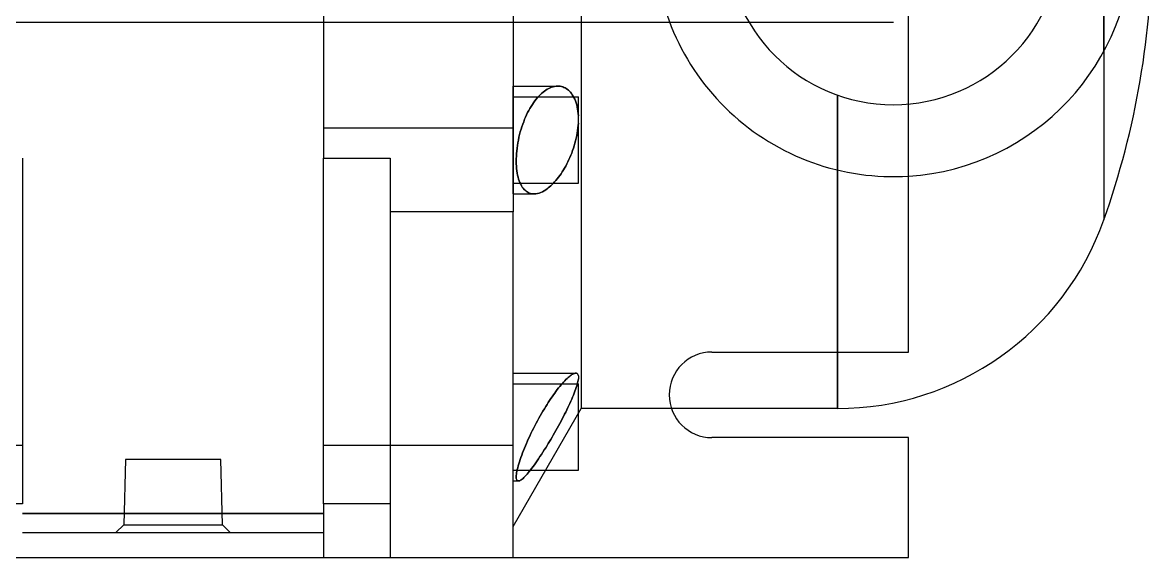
# Model space of a CAD drawing. Header units: millimetres. Extents: x -82 to 282, y -200 to 45.
# Drawn here: x 72.1 to 281.8, y -200 to -100.8 of the extents above; entities that cross this region are included whole.
import ezdxf

# ---------------------------------------------------------------- set-up
doc = ezdxf.new("R2010")
doc.units = ezdxf.units.MM
doc.layers.add('MAIN-1', color=7, linetype='Continuous')
doc.layers.add('MAIN-2', color=7, linetype='Continuous')

msp = doc.modelspace()

# ---------------------------------------------------------------- linework, layer by layer
at = {"layer": 'MAIN-1'}
for p, q in [((236.54, -161.93), (236.54, -7.94)), ((272.78, -106.11), (272.78, -137.41)), ((200.03, -161.93), (236.54, -161.93)), ((223.3, -172.4), (223.3, -161.93)), ((223.3, -172.4), (192.5, -172.4)), ((236.54, -177.8), (200.03, -177.8)), ((236.54, -200.03), (236.54, -177.8)), ((-36.51, -200.03), (236.54, -200.03))]:
    msp.add_line(p, q, dxfattribs=at)
for centre, radius, start, end in [((233.7, -84.93), 44.45, 273.6653, 0), ((124.33, -84.93), 157.45, 340.5288, 0), ((223.3, -119.92), 52.48, 270, 340.5288), ((200.03, -169.86), 7.94, 90, 270)]:
    msp.add_arc(centre, radius, start, end, dxfattribs=at)
at = {"layer": 'MAIN-2'}
for p, q in [((127.95, -84.93), (127.95, -120.39)), ((163.16, -84.93), (163.16, -120.39)), ((175.78, -84.93), (175.78, -172.4)), ((272.78, -84.93), (272.78, -137.41)), ((272.78, -106.11), (272.78, -84.93)), ((233.7, -100.81), (-33.67, -100.81)), ((163.16, -113.35), (163.16, -112.59)), ((163.16, -112.59), (171.42, -112.59)), ((163.16, -112.59), (171.42, -112.59)), ((169.18, -113.35), (169.45, -113.18)), ((169.45, -113.18), (169.18, -113.35)), ((169.45, -113.18), (169.72, -113.03)), ((169.72, -113.03), (169.45, -113.18)), ((169.72, -113.03), (169.99, -112.91)), ((169.99, -112.91), (169.72, -113.03)), ((169.99, -112.91), (170.26, -112.8)), ((170.26, -112.8), (169.99, -112.91)), ((170.26, -112.8), (170.53, -112.71)), ((170.53, -112.71), (170.26, -112.8)), ((170.53, -112.71), (170.81, -112.65)), ((170.81, -112.65), (170.53, -112.71)), ((170.81, -112.65), (171.09, -112.61)), ((171.09, -112.61), (170.81, -112.65)), ((171.09, -112.61), (171.36, -112.59)), ((171.36, -112.59), (171.09, -112.61)), ((171.36, -112.59), (171.61, -112.59)), ((171.61, -112.59), (171.36, -112.59)), ((171.61, -112.59), (171.85, -112.62)), ((171.85, -112.62), (171.61, -112.59)), ((171.85, -112.62), (172.09, -112.66)), ((172.09, -112.66), (171.85, -112.62)), ((172.09, -112.66), (172.32, -112.73)), ((172.32, -112.73), (172.09, -112.66)), ((172.32, -112.73), (172.55, -112.82)), ((172.55, -112.82), (172.32, -112.73)), ((172.55, -112.82), (172.77, -112.92)), ((172.77, -112.92), (172.55, -112.82)), ((172.77, -112.92), (172.99, -113.05)), ((172.99, -113.05), (172.77, -112.92)), ((172.99, -113.05), (173.19, -113.19)), ((173.19, -113.19), (172.99, -113.05)), ((173.19, -113.19), (173.39, -113.35)), ((173.39, -113.35), (173.19, -113.19)), ((163.16, -132.59), (163.16, -113.35)), ((163.16, -114.59), (175.23, -114.59)), ((163.16, -114.59), (175.23, -114.59)), ((167.16, -115.33), (166.92, -115.66)), ((166.92, -115.66), (167.16, -115.33)), ((167.4, -115.02), (167.16, -115.33)), ((167.16, -115.33), (167.4, -115.02)), ((167.65, -114.72), (167.4, -115.02)), ((167.4, -115.02), (167.65, -114.72)), ((167.9, -114.45), (167.65, -114.72)), ((167.65, -114.72), (167.9, -114.45)), ((168.16, -114.19), (167.9, -114.45)), ((167.9, -114.45), (168.16, -114.19)), ((168.41, -113.95), (168.16, -114.19)), ((168.16, -114.19), (168.41, -113.95)), ((168.67, -113.73), (168.41, -113.95)), ((168.41, -113.95), (168.67, -113.73)), ((168.92, -113.53), (168.67, -113.73)), ((168.67, -113.73), (168.92, -113.53)), ((169.18, -113.35), (168.92, -113.53)), ((168.92, -113.53), (169.18, -113.35)), ((173.39, -113.35), (173.58, -113.53)), ((173.58, -113.53), (173.39, -113.35)), ((173.58, -113.53), (173.77, -113.72)), ((173.77, -113.72), (173.58, -113.53)), ((173.77, -113.72), (173.94, -113.94)), ((173.94, -113.94), (173.77, -113.72)), ((173.94, -113.94), (174.11, -114.18)), ((174.11, -114.18), (173.94, -113.94)), ((174.11, -114.18), (174.27, -114.44)), ((174.27, -114.44), (174.11, -114.18)), ((174.27, -114.44), (174.42, -114.72)), ((174.42, -114.72), (174.27, -114.44)), ((174.42, -114.72), (174.57, -115.03)), ((174.57, -115.03), (174.42, -114.72)), ((174.57, -115.03), (174.7, -115.35)), ((174.7, -115.35), (174.57, -115.03)), ((175.23, -115.2), (175.23, -114.59)), ((175.23, -130.59), (175.23, -115.2)), ((223.3, -114.26), (223.3, -172.4)), ((223.3, -161.93), (223.3, -114.26)), ((166.02, -117.12), (165.82, -117.51)), ((165.82, -117.51), (166.02, -117.12)), ((166.24, -116.73), (166.02, -117.12)), ((166.02, -117.12), (166.24, -116.73)), ((166.46, -116.36), (166.24, -116.73)), ((166.24, -116.73), (166.46, -116.36)), ((166.69, -116), (166.46, -116.36)), ((166.46, -116.36), (166.69, -116)), ((166.92, -115.66), (166.69, -116)), ((166.69, -116), (166.92, -115.66)), ((174.7, -115.35), (174.82, -115.7)), ((174.82, -115.7), (174.7, -115.35)), ((174.82, -115.7), (174.92, -116.07)), ((174.92, -116.07), (174.82, -115.7)), ((174.92, -116.07), (175.01, -116.45)), ((175.01, -116.45), (174.92, -116.07)), ((175.01, -116.45), (175.09, -116.84)), ((175.09, -116.84), (175.01, -116.45)), ((175.09, -116.84), (175.15, -117.25)), ((175.15, -117.26), (175.09, -116.84)), ((175.15, -117.25), (175.2, -117.67)), ((175.2, -117.68), (175.15, -117.26)), ((165.08, -119.19), (164.91, -119.65)), ((164.91, -119.65), (165.08, -119.19)), ((165.25, -118.75), (165.08, -119.19)), ((165.08, -119.19), (165.25, -118.75)), ((165.43, -118.33), (165.25, -118.75)), ((165.25, -118.75), (165.43, -118.33)), ((165.62, -117.92), (165.43, -118.33)), ((165.43, -118.33), (165.62, -117.92)), ((165.82, -117.51), (165.62, -117.92)), ((165.62, -117.92), (165.82, -117.51)), ((175.2, -117.67), (175.23, -118.1)), ((175.23, -118.1), (175.2, -117.68)), ((175.23, -119.44), (175.2, -119.89)), ((175.2, -119.89), (175.23, -119.44)), ((163.16, -120.39), (127.95, -120.39)), ((127.95, -120.39), (127.95, -125.94)), ((163.16, -120.39), (163.16, -135.89)), ((164.32, -121.59), (164.2, -122.09)), ((164.2, -122.09), (164.32, -121.59)), ((164.45, -121.09), (164.32, -121.59)), ((164.32, -121.59), (164.45, -121.09)), ((164.6, -120.6), (164.45, -121.09)), ((164.45, -121.09), (164.6, -120.6)), ((164.75, -120.12), (164.6, -120.6)), ((164.6, -120.6), (164.75, -120.12)), ((164.91, -119.65), (164.75, -120.12)), ((164.75, -120.12), (164.91, -119.65)), ((175.02, -121.29), (174.94, -121.77)), ((174.94, -121.77), (175.02, -121.29)), ((175.09, -120.82), (175.02, -121.29)), ((175.02, -121.29), (175.1, -120.82)), ((175.15, -120.35), (175.09, -120.82)), ((175.1, -120.82), (175.15, -120.35)), ((175.2, -119.89), (175.15, -120.35)), ((175.15, -120.35), (175.2, -119.89)), ((163.92, -123.62), (163.85, -124.12)), ((163.85, -124.12), (163.92, -123.62)), ((164, -123.11), (163.92, -123.62)), ((163.92, -123.62), (164, -123.11)), ((164.09, -122.6), (164, -123.11)), ((164, -123.11), (164.09, -122.6)), ((164.2, -122.09), (164.09, -122.6)), ((164.09, -122.6), (164.2, -122.09)), ((174.46, -123.66), (174.32, -124.11)), ((174.32, -124.11), (174.46, -123.66)), ((174.6, -123.19), (174.46, -123.66)), ((174.46, -123.66), (174.6, -123.19)), ((174.72, -122.72), (174.6, -123.19)), ((174.6, -123.19), (174.72, -122.72)), ((174.84, -122.25), (174.72, -122.72)), ((174.72, -122.72), (174.84, -122.25)), ((174.94, -121.77), (174.84, -122.25)), ((174.84, -122.25), (174.94, -121.77)), ((163.72, -125.6), (163.7, -126.08)), ((163.7, -126.08), (163.72, -125.6)), ((163.75, -125.12), (163.72, -125.6)), ((163.72, -125.6), (163.75, -125.12)), ((163.79, -124.63), (163.75, -125.12)), ((163.75, -125.12), (163.79, -124.63)), ((163.85, -124.12), (163.79, -124.63)), ((163.79, -124.63), (163.85, -124.12)), ((173.83, -125.42), (173.66, -125.83)), ((173.66, -125.83), (173.83, -125.42)), ((174, -125), (173.83, -125.42)), ((173.83, -125.42), (174, -125)), ((174.16, -124.56), (174, -125)), ((174, -125), (174.16, -124.56)), ((174.32, -124.11), (174.16, -124.56)), ((174.16, -124.56), (174.32, -124.11)), ((72.07, -125.94), (72.07, -190.07)), ((127.95, -125.94), (140.27, -125.94)), ((127.95, -190.07), (127.95, -125.94)), ((140.27, -125.94), (140.27, -135.89)), ((163.7, -126.08), (163.7, -126.54)), ((163.7, -126.54), (163.7, -126.08)), ((163.7, -126.54), (163.71, -126.99)), ((163.71, -126.99), (163.7, -126.54)), ((163.71, -126.99), (163.73, -127.43)), ((163.73, -127.43), (163.71, -126.99)), ((163.73, -127.43), (163.77, -127.87)), ((163.77, -127.87), (163.73, -127.43)), ((163.77, -127.87), (163.82, -128.29)), ((163.82, -128.29), (163.77, -127.87)), ((172.68, -127.79), (172.46, -128.15)), ((172.46, -128.15), (172.68, -127.79)), ((172.89, -127.41), (172.68, -127.79)), ((172.68, -127.79), (172.89, -127.41)), ((173.09, -127.02), (172.89, -127.41)), ((172.89, -127.41), (173.09, -127.02)), ((173.29, -126.63), (173.09, -127.02)), ((173.09, -127.02), (173.29, -126.63)), ((173.48, -126.23), (173.29, -126.63)), ((173.29, -126.63), (173.48, -126.23)), ((173.66, -125.83), (173.48, -126.23)), ((173.48, -126.23), (173.66, -125.83)), ((163.82, -128.29), (163.88, -128.71)), ((163.88, -128.71), (163.82, -128.29)), ((163.88, -128.71), (163.96, -129.1)), ((163.96, -129.1), (163.88, -128.71)), ((163.96, -129.1), (164.05, -129.48)), ((164.05, -129.48), (163.96, -129.1)), ((164.05, -129.48), (164.15, -129.84)), ((164.15, -129.84), (164.05, -129.48)), ((164.15, -129.84), (164.26, -130.18)), ((164.26, -130.18), (164.15, -129.84)), ((171.3, -129.81), (171.06, -130.1)), ((171.06, -130.1), (171.3, -129.81)), ((171.54, -129.51), (171.3, -129.81)), ((171.3, -129.81), (171.54, -129.51)), ((171.77, -129.19), (171.54, -129.51)), ((171.54, -129.51), (171.77, -129.19)), ((172.01, -128.86), (171.77, -129.19)), ((171.77, -129.19), (172.01, -128.86)), ((172.23, -128.51), (172.01, -128.86)), ((172.01, -128.86), (172.23, -128.51)), ((172.46, -128.15), (172.23, -128.51)), ((172.23, -128.51), (172.46, -128.15)), ((163.16, -130.59), (175.23, -130.59)), ((163.16, -130.59), (175.23, -130.59)), ((164.26, -130.18), (164.39, -130.5)), ((164.39, -130.5), (164.26, -130.18)), ((164.39, -130.5), (164.53, -130.79)), ((164.53, -130.79), (164.39, -130.5)), ((164.53, -130.79), (164.68, -131.07)), ((164.68, -131.07), (164.53, -130.79)), ((164.68, -131.07), (164.83, -131.32)), ((164.83, -131.32), (164.68, -131.07)), ((164.83, -131.32), (165, -131.54)), ((165, -131.54), (164.83, -131.32)), ((165, -131.54), (165.17, -131.75)), ((165.17, -131.75), (165, -131.54)), ((165.17, -131.75), (165.35, -131.92)), ((165.35, -131.92), (165.17, -131.75)), ((165.35, -131.92), (165.53, -132.08)), ((165.53, -132.08), (165.35, -131.92)), ((165.53, -132.08), (165.73, -132.21)), ((165.73, -132.21), (165.53, -132.08)), ((168.56, -132.19), (168.87, -132.02)), ((168.87, -132.02), (168.56, -132.19)), ((168.87, -132.02), (169.18, -131.83)), ((169.18, -131.83), (168.87, -132.02)), ((169.41, -131.66), (169.18, -131.83)), ((169.18, -131.83), (169.41, -131.66)), ((169.65, -131.49), (169.41, -131.66)), ((169.41, -131.66), (169.65, -131.49)), ((169.88, -131.3), (169.65, -131.49)), ((169.65, -131.49), (169.88, -131.3)), ((170.11, -131.09), (169.88, -131.3)), ((169.88, -131.3), (170.11, -131.09)), ((170.35, -130.87), (170.11, -131.09)), ((170.11, -131.09), (170.35, -130.87)), ((170.58, -130.63), (170.35, -130.87)), ((170.35, -130.87), (170.58, -130.63)), ((170.82, -130.37), (170.58, -130.63)), ((170.58, -130.63), (170.82, -130.37)), ((171.06, -130.1), (170.82, -130.37)), ((170.82, -130.37), (171.06, -130.1)), ((163.16, -132.59), (167.02, -132.59)), ((163.16, -132.59), (167.02, -132.59)), ((165.73, -132.21), (165.93, -132.33)), ((165.93, -132.33), (165.73, -132.21)), ((165.93, -132.33), (166.14, -132.42)), ((166.14, -132.42), (165.93, -132.33)), ((166.14, -132.42), (166.35, -132.5)), ((166.35, -132.5), (166.14, -132.42)), ((166.35, -132.5), (166.58, -132.55)), ((166.58, -132.55), (166.35, -132.5)), ((166.58, -132.55), (166.81, -132.58)), ((166.81, -132.58), (166.58, -132.55)), ((166.81, -132.58), (167.05, -132.59)), ((167.05, -132.59), (166.81, -132.58)), ((167.05, -132.59), (167.34, -132.57)), ((167.34, -132.57), (167.05, -132.59)), ((167.34, -132.57), (167.64, -132.52)), ((167.64, -132.52), (167.34, -132.57)), ((167.64, -132.52), (167.94, -132.44)), ((167.94, -132.44), (167.64, -132.52)), ((167.94, -132.44), (168.25, -132.33)), ((168.25, -132.33), (167.94, -132.44)), ((168.25, -132.33), (168.56, -132.19)), ((168.56, -132.19), (168.25, -132.33)), ((163.16, -135.89), (140.27, -135.89)), ((140.27, -135.89), (140.27, -200.03)), ((163.16, -200.03), (163.16, -135.89)), ((200.03, -161.93), (200.03, -161.93)), ((236.54, -161.93), (236.54, -161.93)), ((163.16, -172.02), (163.16, -165.84)), ((163.16, -165.84), (174.76, -165.84)), ((163.16, -165.84), (174.76, -165.84)), ((172.03, -168.02), (172.26, -167.75)), ((172.26, -167.75), (172.03, -168.02)), ((172.26, -167.75), (172.49, -167.5)), ((172.49, -167.5), (172.26, -167.75)), ((172.49, -167.5), (172.71, -167.27)), ((172.71, -167.27), (172.49, -167.5)), ((172.71, -167.27), (172.92, -167.05)), ((172.92, -167.05), (172.71, -167.27)), ((172.92, -167.05), (173.13, -166.85)), ((173.13, -166.85), (172.92, -167.05)), ((173.13, -166.85), (173.32, -166.67)), ((173.32, -166.67), (173.13, -166.85)), ((173.32, -166.67), (173.51, -166.5)), ((173.51, -166.5), (173.32, -166.67)), ((173.51, -166.5), (173.7, -166.36)), ((173.7, -166.36), (173.51, -166.5)), ((173.7, -166.36), (173.87, -166.23)), ((173.87, -166.23), (173.7, -166.36)), ((173.87, -166.23), (174.04, -166.12)), ((174.04, -166.12), (173.87, -166.23)), ((174.04, -166.12), (174.2, -166.02)), ((174.2, -166.02), (174.04, -166.12)), ((174.2, -166.02), (174.35, -165.95)), ((174.35, -165.95), (174.2, -166.02)), ((174.35, -165.95), (174.5, -165.89)), ((174.5, -165.89), (174.35, -165.95)), ((174.5, -165.89), (174.63, -165.86)), ((174.63, -165.86), (174.5, -165.89)), ((174.63, -165.86), (174.76, -165.84)), ((174.76, -165.84), (174.63, -165.86)), ((174.76, -165.84), (174.88, -165.86)), ((174.88, -165.86), (174.76, -165.84)), ((174.88, -165.86), (174.98, -165.9)), ((174.98, -165.9), (174.88, -165.86)), ((174.98, -165.9), (175.07, -165.97)), ((175.07, -165.97), (174.98, -165.9)), ((175.02, -167.92), (175.1, -167.63)), ((175.09, -167.64), (175.02, -167.92)), ((175.07, -165.97), (175.14, -166.07)), ((175.14, -166.07), (175.07, -165.97)), ((175.15, -167.37), (175.09, -167.64)), ((175.1, -167.63), (175.15, -167.37)), ((175.14, -166.07), (175.19, -166.2)), ((175.19, -166.2), (175.14, -166.07)), ((175.2, -167.13), (175.15, -167.37)), ((175.15, -167.37), (175.2, -167.13)), ((175.19, -166.2), (175.23, -166.35)), ((175.23, -166.35), (175.19, -166.2)), ((175.23, -166.91), (175.2, -167.13)), ((175.2, -167.13), (175.23, -166.91)), ((175.23, -166.35), (175.23, -166.91)), ((163.16, -167.84), (175.23, -167.84)), ((163.16, -167.84), (175.23, -167.84)), ((170.6, -169.88), (170.84, -169.54)), ((170.84, -169.54), (170.6, -169.88)), ((170.84, -169.54), (171.08, -169.22)), ((171.08, -169.22), (170.84, -169.54)), ((171.08, -169.22), (171.32, -168.9)), ((171.32, -168.9), (171.08, -169.22)), ((171.32, -168.9), (171.56, -168.59)), ((171.56, -168.59), (171.32, -168.9)), ((171.56, -168.59), (171.8, -168.3)), ((171.8, -168.3), (171.56, -168.59)), ((171.8, -168.3), (172.03, -168.02)), ((172.03, -168.02), (171.8, -168.3)), ((174.46, -169.57), (174.32, -169.94)), ((174.32, -169.94), (174.46, -169.57)), ((174.6, -169.21), (174.46, -169.57)), ((174.46, -169.57), (174.6, -169.21)), ((174.72, -168.87), (174.6, -169.21)), ((174.6, -169.21), (174.72, -168.87)), ((174.84, -168.53), (174.72, -168.87)), ((174.72, -168.87), (174.84, -168.53)), ((174.94, -168.22), (174.84, -168.53)), ((174.84, -168.53), (174.94, -168.22)), ((175.02, -167.92), (174.94, -168.22)), ((174.94, -168.22), (175.02, -167.92)), ((175.23, -172.78), (175.23, -167.84)), ((169.18, -172.02), (169.41, -171.64)), ((169.41, -171.64), (169.18, -172.02)), ((169.41, -171.64), (169.65, -171.27)), ((169.65, -171.27), (169.41, -171.64)), ((169.65, -171.27), (169.88, -170.92)), ((169.88, -170.92), (169.65, -171.27)), ((169.88, -170.92), (170.12, -170.57)), ((170.12, -170.57), (169.88, -170.92)), ((170.12, -170.57), (170.36, -170.22)), ((170.36, -170.22), (170.12, -170.57)), ((170.36, -170.22), (170.6, -169.88)), ((170.6, -169.88), (170.36, -170.22)), ((173.48, -171.84), (173.29, -172.24)), ((173.29, -172.24), (173.48, -171.84)), ((173.66, -171.45), (173.48, -171.84)), ((173.48, -171.84), (173.66, -171.45)), ((173.83, -171.07), (173.66, -171.45)), ((173.66, -171.45), (173.83, -171.07)), ((174, -170.69), (173.83, -171.07)), ((173.83, -171.07), (174, -170.69)), ((174.16, -170.31), (174, -170.69)), ((174, -170.69), (174.16, -170.31)), ((174.32, -169.94), (174.16, -170.31)), ((174.16, -170.31), (174.32, -169.94)), ((163.16, -185.85), (163.16, -172.02)), ((163.16, -194.27), (175.78, -172.4)), ((168.14, -173.76), (167.89, -174.22)), ((167.89, -174.22), (168.14, -173.76)), ((168.4, -173.31), (168.14, -173.76)), ((168.14, -173.76), (168.4, -173.31)), ((168.66, -172.87), (168.4, -173.31)), ((168.4, -173.31), (168.66, -172.87)), ((168.92, -172.44), (168.66, -172.87)), ((168.66, -172.87), (168.92, -172.44)), ((169.18, -172.02), (168.92, -172.44)), ((168.92, -172.44), (169.18, -172.02)), ((172.46, -173.9), (172.23, -174.33)), ((172.23, -174.33), (172.46, -173.9)), ((172.68, -173.48), (172.46, -173.9)), ((172.46, -173.9), (172.68, -173.48)), ((172.89, -173.06), (172.68, -173.48)), ((172.68, -173.48), (172.89, -173.06)), ((173.09, -172.64), (172.89, -173.06)), ((172.89, -173.06), (173.09, -172.64)), ((173.29, -172.24), (173.09, -172.64)), ((173.09, -172.64), (173.29, -172.24)), ((175.23, -183.85), (175.23, -172.78)), ((192.5, -172.4), (175.78, -172.4)), ((166.89, -176.09), (166.66, -176.57)), ((166.66, -176.57), (166.89, -176.09)), ((167.13, -175.62), (166.89, -176.09)), ((166.89, -176.09), (167.13, -175.62)), ((167.38, -175.15), (167.13, -175.62)), ((167.13, -175.62), (167.38, -175.15)), ((167.63, -174.68), (167.38, -175.15)), ((167.38, -175.15), (167.63, -174.68)), ((167.89, -174.22), (167.63, -174.68)), ((167.63, -174.68), (167.89, -174.22)), ((171.3, -176.06), (171.06, -176.49)), ((171.06, -176.49), (171.3, -176.06)), ((171.54, -175.63), (171.3, -176.06)), ((171.3, -176.06), (171.54, -175.63)), ((171.77, -175.2), (171.54, -175.63)), ((171.54, -175.63), (171.77, -175.2)), ((172.01, -174.77), (171.77, -175.2)), ((171.77, -175.2), (172.01, -174.77)), ((172.23, -174.33), (172.01, -174.77)), ((172.01, -174.77), (172.23, -174.33)), ((165.99, -177.97), (165.78, -178.43)), ((165.78, -178.43), (165.99, -177.97)), ((166.21, -177.51), (165.99, -177.97)), ((165.99, -177.97), (166.21, -177.51)), ((166.43, -177.04), (166.21, -177.51)), ((166.21, -177.51), (166.43, -177.04)), ((166.66, -176.57), (166.43, -177.04)), ((166.43, -177.04), (166.66, -176.57)), ((170.11, -178.14), (169.88, -178.53)), ((169.88, -178.53), (170.11, -178.14)), ((170.35, -177.73), (170.11, -178.14)), ((170.11, -178.14), (170.35, -177.73)), ((170.58, -177.32), (170.35, -177.73)), ((170.35, -177.73), (170.58, -177.32)), ((170.82, -176.91), (170.58, -177.32)), ((170.58, -177.32), (170.82, -176.91)), ((171.06, -176.49), (170.82, -176.91)), ((170.82, -176.91), (171.06, -176.49)), ((200.03, -177.8), (200.03, -177.8)), ((236.54, -177.8), (236.54, -177.8)), ((36.87, -179.19), (72.07, -179.19)), ((127.95, -179.19), (163.16, -179.19)), ((165.04, -180.19), (164.87, -180.63)), ((164.87, -180.63), (165.04, -180.19)), ((165.22, -179.75), (165.04, -180.19)), ((165.04, -180.19), (165.22, -179.75)), ((165.4, -179.32), (165.22, -179.75)), ((165.22, -179.75), (165.4, -179.32)), ((165.59, -178.88), (165.4, -179.32)), ((165.4, -179.32), (165.59, -178.88)), ((165.78, -178.43), (165.59, -178.88)), ((165.59, -178.88), (165.78, -178.43)), ((168.65, -180.51), (168.91, -180.1)), ((168.91, -180.1), (168.65, -180.51)), ((168.91, -180.1), (169.18, -179.67)), ((169.18, -179.67), (168.91, -180.1)), ((169.41, -179.29), (169.18, -179.67)), ((169.18, -179.67), (169.41, -179.29)), ((169.65, -178.91), (169.41, -179.29)), ((169.41, -179.29), (169.65, -178.91)), ((169.88, -178.53), (169.65, -178.91)), ((169.65, -178.91), (169.88, -178.53)), ((91.16, -181.85), (90.85, -193.97)), ((100.01, -181.85), (91.16, -181.85)), ((108.86, -181.85), (100.01, -181.85)), ((109.17, -193.97), (108.86, -181.85)), ((164.29, -182.29), (164.17, -182.67)), ((164.17, -182.67), (164.29, -182.29)), ((164.42, -181.89), (164.29, -182.29)), ((164.29, -182.29), (164.42, -181.89)), ((164.56, -181.48), (164.42, -181.89)), ((164.42, -181.89), (164.56, -181.48)), ((164.71, -181.06), (164.56, -181.48)), ((164.56, -181.48), (164.71, -181.06)), ((164.87, -180.63), (164.71, -181.06)), ((164.71, -181.06), (164.87, -180.63)), ((167.33, -182.48), (167.59, -182.11)), ((167.59, -182.11), (167.33, -182.48)), ((167.59, -182.11), (167.85, -181.73)), ((167.85, -181.73), (167.59, -182.11)), ((167.85, -181.73), (168.11, -181.33)), ((168.11, -181.33), (167.85, -181.73)), ((168.11, -181.33), (168.38, -180.93)), ((168.38, -180.93), (168.11, -181.33)), ((168.38, -180.93), (168.65, -180.51)), ((168.65, -180.51), (168.38, -180.93)), ((163.16, -183.85), (175.23, -183.85)), ((163.16, -183.85), (175.23, -183.85)), ((163.77, -184.31), (163.73, -184.57)), ((163.73, -184.57), (163.77, -184.31)), ((163.82, -184.02), (163.77, -184.31)), ((163.77, -184.31), (163.82, -184.02)), ((163.89, -183.71), (163.82, -184.02)), ((163.82, -184.02), (163.89, -183.71)), ((163.97, -183.38), (163.89, -183.71)), ((163.89, -183.71), (163.97, -183.38)), ((164.06, -183.04), (163.97, -183.38)), ((163.97, -183.38), (164.06, -183.04)), ((164.17, -182.67), (164.06, -183.04)), ((164.06, -183.04), (164.17, -182.67)), ((165.71, -184.59), (165.92, -184.35)), ((165.92, -184.35), (165.71, -184.59)), ((165.92, -184.35), (166.13, -184.08)), ((166.13, -184.08), (165.92, -184.35)), ((166.13, -184.08), (166.36, -183.8)), ((166.36, -183.8), (166.13, -184.08)), ((166.36, -183.8), (166.59, -183.49)), ((166.59, -183.49), (166.36, -183.8)), ((166.59, -183.49), (166.83, -183.17)), ((166.83, -183.17), (166.59, -183.49)), ((166.83, -183.17), (167.08, -182.83)), ((167.08, -182.83), (166.83, -183.17)), ((167.08, -182.83), (167.33, -182.48)), ((167.33, -182.48), (167.08, -182.83)), ((163.16, -185.85), (164.1, -185.85)), ((163.16, -185.85), (164.1, -185.85)), ((163.71, -184.81), (163.7, -185.02)), ((163.7, -185.02), (163.71, -184.81)), ((163.7, -185.02), (163.7, -185.21)), ((163.7, -185.21), (163.7, -185.02)), ((163.7, -185.21), (163.71, -185.37)), ((163.71, -185.37), (163.7, -185.21)), ((163.73, -184.57), (163.71, -184.81)), ((163.71, -184.81), (163.73, -184.57)), ((163.71, -185.37), (163.74, -185.51)), ((163.74, -185.51), (163.71, -185.37)), ((163.74, -185.51), (163.79, -185.63)), ((163.79, -185.63), (163.74, -185.51)), ((163.79, -185.63), (163.84, -185.72)), ((163.84, -185.72), (163.79, -185.63)), ((163.84, -185.72), (163.92, -185.79)), ((163.92, -185.79), (163.84, -185.72)), ((163.92, -185.79), (164, -185.83)), ((164, -185.83), (163.92, -185.79)), ((164, -185.83), (164.1, -185.85)), ((164.1, -185.85), (164, -185.83)), ((164.1, -185.85), (164.21, -185.83)), ((164.21, -185.83), (164.1, -185.85)), ((164.21, -185.83), (164.34, -185.79)), ((164.34, -185.79), (164.21, -185.83)), ((164.34, -185.79), (164.48, -185.72)), ((164.48, -185.72), (164.34, -185.79)), ((164.48, -185.72), (164.63, -185.63)), ((164.63, -185.63), (164.48, -185.72)), ((164.63, -185.63), (164.79, -185.51)), ((164.79, -185.51), (164.63, -185.63)), ((164.79, -185.51), (164.96, -185.36)), ((164.96, -185.36), (164.79, -185.51)), ((164.96, -185.36), (165.13, -185.2)), ((165.13, -185.2), (164.96, -185.36)), ((165.13, -185.2), (165.32, -185.02)), ((165.32, -185.02), (165.13, -185.2)), ((165.32, -185.02), (165.51, -184.82)), ((165.51, -184.82), (165.32, -185.02)), ((165.51, -184.82), (165.71, -184.59)), ((165.71, -184.59), (165.51, -184.82)), ((72.07, -190.07), (59.75, -190.07)), ((127.95, -190.07), (127.95, -200.03)), ((140.27, -190.07), (127.95, -190.07)), ((127.95, -191.91), (72.07, -191.91)), ((72.07, -191.91), (127.95, -191.91)), ((90.85, -193.97), (89.4, -195.42)), ((90.85, -193.97), (100.01, -193.97)), ((100.01, -193.97), (109.17, -193.97)), ((110.62, -195.42), (109.17, -193.97)), ((72.07, -195.42), (127.95, -195.42)), ((72.07, -195.42), (72.07, -195.42)), ((127.95, -195.42), (127.95, -195.42)), ((236.54, -200.03), (236.54, -200.03))]:
    msp.add_line(p, q, dxfattribs=at)
for radius, end in [(44.45, 273.6653), (31.11, 0)]:
    msp.add_arc((233.7, -84.93), radius, 180, end, dxfattribs=at)

doc.saveas('drawing.dxf')
